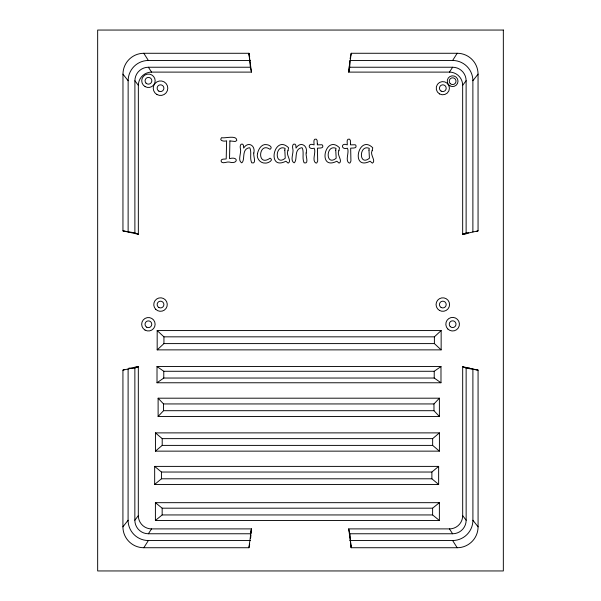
<?xml version="1.0" encoding="UTF-8"?>
<svg xmlns="http://www.w3.org/2000/svg" width="601" height="601" viewBox="0 0 601 601"><rect width="100%" height="100%" fill="white"/><g stroke="black" fill="none" stroke-linecap="round" stroke-linejoin="round"><path stroke-width="0.9" d="M249.67 544.123L248.919 547.729L143.812 547.729A20.892 20.892 0 0 1 122.92 526.837L122.935 370.141L124.662 369.465M249.67 56.877L248.919 53.279L143.789 53.279A20.915 20.915 0 0 0 122.972 74.163L122.95 230.859L124.677 231.535M122.92 526.837L128.088 520.241L128.111 369.044M128.126 231.956L128.141 80.752L122.972 74.163M134.849 520.241L134.872 368.113L138.328 366.7L138.313 515.65L134.849 520.241A13.522 13.522 0 0 0 148.379 533.763L250.422 533.763L251.466 528.895L151.557 528.895A13.245 13.245 0 0 1 138.313 515.65M134.887 232.887L134.902 80.767A13.545 13.545 0 0 1 148.387 67.237L250.422 67.237L251.466 72.105L151.565 72.105A13.26 13.26 0 0 0 138.358 85.35L138.343 234.3L122.95 230.859L134.887 232.887L138.343 234.3M250.422 65.547L250.422 67.237L248.919 53.279L251.466 72.105M250.662 537.842L250.902 535.153M251.068 533.365L251.466 528.895L248.919 547.729M349.264 65.847L348.715 72.105L449.45 72.105A13.207 13.207 0 0 1 462.657 85.312L462.672 234.3L466.384 233.789M349.504 63.158L349.662 61.37M476.338 231.535L478.065 230.859L478.05 74.133A20.855 20.855 0 0 0 457.188 53.271L351.217 53.271L348.715 72.105L349.744 67.237L349.744 61.325M350.113 58.673L351.217 53.271M143.812 547.729L148.379 540.524L250.422 540.524M349.744 60.476L452.628 60.476L457.188 53.271M148.379 533.763L151.557 528.895M449.45 72.105L452.628 67.237A13.492 13.492 0 0 1 466.121 80.722L466.128 232.887L462.672 234.3L478.065 230.859M462.657 85.312L466.121 80.722M472.889 231.956L472.882 80.722L478.05 74.133M158.116 416.448L163.525 410.701L163.525 403.94L158.116 398.193L439.384 398.193L439.384 416.448L158.116 416.448L158.116 398.193M439.384 416.448L433.975 410.701L433.975 403.94L439.384 398.193M157.177 349.872L163.938 343.599L434.388 343.599L441.149 349.872L441.149 330.565L157.177 330.565L157.177 349.872L441.149 349.872M157.177 330.565L163.938 336.838L434.388 336.838L441.149 330.565M155.441 451.141L162.202 445.394L432.652 445.394L439.414 451.141L439.414 432.885L155.441 432.885L155.441 451.141L439.414 451.141M155.441 432.885L162.202 438.632L432.652 438.632L439.414 432.885M154.667 484.444L161.429 478.794L431.879 478.794L438.64 484.444L438.64 466.391L154.667 466.391L154.667 484.444L438.64 484.444M154.667 466.391L161.429 472.033L431.879 472.033L438.64 466.391M155.404 520.458L162.165 514.944L432.615 514.944L439.376 520.458L439.376 502.676L155.404 502.676L155.404 520.458L439.376 520.458M155.404 502.676L162.165 508.183L432.615 508.183L439.376 502.676M157.011 382.769L163.773 378.037L434.222 378.037L440.984 382.769L440.984 366.542L157.011 366.542L157.011 382.769L440.984 382.769M157.011 366.542L163.773 371.275L434.222 371.275L440.984 366.542M122.935 370.141L138.328 366.7L134.609 367.211M128.141 80.752A20.306 20.306 0 0 1 148.357 60.476L250.422 60.476M349.744 67.237L452.628 67.237M466.128 232.887L468.667 232.887M128.952 368.113L134.872 368.113M469.516 368.113L466.136 368.113L462.68 366.7L462.687 515.65L466.151 520.241A13.53 13.53 0 0 1 452.613 533.763L349.744 533.763L348.715 528.895L449.435 528.895A13.252 13.252 0 0 0 462.687 515.65M163.525 403.94L433.975 403.94M163.525 410.701L433.975 410.701M349.744 540.524L452.613 540.524A20.291 20.291 0 0 0 472.912 520.241L472.897 369.044M476.345 369.465L478.073 370.141L478.08 526.837A20.907 20.907 0 0 1 457.181 547.729L351.217 547.729L350.668 545.024M462.68 366.7L478.073 370.141L466.136 368.113L466.151 520.241M472.912 520.241L478.08 526.837M134.902 80.767L138.358 85.35M148.387 67.237L151.565 72.105M449.435 528.895L452.613 533.763M143.789 53.279L148.357 60.476M452.613 540.524L457.181 547.729M348.715 528.895L351.217 547.729L349.744 533.763L349.744 537.144M434.388 336.838L434.388 343.599M434.222 371.275L434.222 378.037M432.652 438.632L432.652 445.394M432.615 508.183L432.615 514.944M431.879 472.033L431.879 478.794M250.422 533.763L250.422 537.993M163.938 336.838L163.938 343.599M163.773 371.275L163.773 378.037M162.202 438.632L162.202 445.394M162.165 508.183L162.165 514.944M161.429 472.033L161.429 478.794M148.379 540.524A20.284 20.284 0 0 1 128.088 520.241M452.628 60.476A20.254 20.254 0 0 1 472.882 80.722M253.81 152.992C253.013 155.659 257.063 164.358 251.736 162.841C249.49 158.236 251.827 152.564 249.926 147.966L249.347 147.741C241.114 148.958 245.516 160.166 241.767 162.848C237.215 160.655 241.707 152.511 240.415 148.778C240.024 147.14 239.867 143.323 242.609 144.157L243.443 145.232L243.653 148.101C247.943 140.98 255.771 145.389 253.81 152.992M306.179 152.992C305.383 155.659 309.432 164.358 304.114 162.841C301.867 158.236 304.204 152.564 302.303 147.966L301.725 147.741C293.483 148.958 297.893 160.166 294.144 162.848C289.592 160.655 294.084 152.511 292.792 148.778C292.394 147.14 292.236 143.323 294.986 144.157L295.82 145.232L296.023 148.101C300.312 140.98 308.14 145.389 306.179 152.992M317.343 143.842L317.328 144.871L321.918 144.766L322.669 145.322C323.984 148.755 319.304 147.884 317.426 148.169L317.689 161.076L316.817 162.886L316.036 163.111C311.408 160.798 316.449 152.121 314.173 148.199C307.614 150.288 307.539 142.099 314.09 144.886C314.12 143.038 312.903 138.343 316.254 139.139L317.125 140.356L317.343 143.842M350.578 143.842L350.563 144.871L355.153 144.766L355.905 145.322C357.219 148.755 352.539 147.884 350.661 148.169L350.924 161.076L350.06 162.886L349.271 163.111C344.643 160.798 349.692 152.121 347.408 148.199C340.85 150.288 340.775 142.099 347.325 144.886C347.355 143.038 346.138 138.343 349.497 139.139L350.36 140.356L350.578 143.842M287.992 150.648C285.317 154.434 292.394 161.233 288.149 163.141L285.903 161.211C265.973 171.345 274.244 133.505 288.578 147.793L287.992 150.648M338.926 150.648C336.252 154.434 343.329 161.233 339.084 163.141L336.838 161.211C316.907 171.345 325.179 133.505 339.512 147.793L338.926 150.648M372.169 150.648C369.487 154.434 376.572 161.233 372.327 163.141L370.081 161.211C350.143 171.345 358.414 133.505 372.755 147.793L372.169 150.648M229.898 140.919L229.537 158.634C238.86 155.997 238.184 164.727 229.191 162.037C226.945 161.406 221.701 164.636 221.018 160.963C221.213 158.446 224.579 159.348 226.201 158.919L226.615 140.792C224.436 141.761 218.509 140.762 221.529 137.682C224.834 138.651 237.012 134.632 236.779 140.559L235.216 141.483L229.898 140.919M284.806 150.13L285.242 158.228C274.469 166.898 274.725 144.022 285.077 148.349L284.806 150.13M335.741 150.13L336.184 158.228C325.404 166.898 325.659 144.022 336.019 148.349L335.741 150.13M368.976 150.13L369.42 158.228C358.639 166.898 358.895 144.022 369.254 148.349L368.976 150.13M257.461 153.698C256.281 158.521 260.398 163.419 265.349 163.096C267.715 163.457 274.311 160.069 270.089 158.176C256.612 167.747 258.445 141.25 269.841 149.243L270.397 149.123C272.997 147.042 268.805 144.758 266.844 144.691C261.585 143.466 258.355 149.349 257.461 153.698M503.337 30.05L97.662 30.05L97.662 570.95L503.337 570.95L503.337 30.05M146.712 327.184A3.381 3.381 0 0 0 151.783 324.262A3.381 3.381 0 0 0 146.712 321.332A3.381 3.381 0 0 0 146.712 327.184M146.058 83.171A3.381 3.381 0 0 0 151.715 81.653A3.381 3.381 0 0 0 147.576 77.514A3.381 3.381 0 0 0 146.058 83.171M450.239 83.577A3.381 3.381 0 0 0 455.896 82.059A3.381 3.381 0 0 0 451.757 77.92A3.381 3.381 0 0 0 450.239 83.577M450.239 326.576A3.381 3.381 0 0 0 455.896 325.058A3.381 3.381 0 0 0 451.757 320.919A3.381 3.381 0 0 0 450.239 326.576M158.829 91.119A3.381 3.381 0 0 0 163.9 88.197A3.381 3.381 0 0 0 158.829 85.267A3.381 3.381 0 0 0 158.829 91.119M158.829 307.479A3.381 3.381 0 0 0 163.9 304.557A3.381 3.381 0 0 0 158.829 301.627A3.381 3.381 0 0 0 158.829 307.479M441.126 307.479A3.381 3.381 0 0 0 446.197 304.557A3.381 3.381 0 0 0 441.126 301.627A3.381 3.381 0 0 0 441.126 307.479M441.126 91.119A3.381 3.381 0 0 0 446.197 88.197A3.381 3.381 0 0 0 441.126 85.267A3.381 3.381 0 0 0 441.126 91.119M145.036 330.084A6.724 6.724 0 0 0 155.126 324.262A6.724 6.724 0 0 0 145.036 318.432A6.724 6.724 0 0 0 145.036 330.084M447.82 328.995A6.799 6.799 0 0 0 459.194 325.945A6.799 6.799 0 0 0 450.87 317.621A6.799 6.799 0 0 0 447.82 328.995M449.939 85.845A5.379 5.379 0 0 0 458.007 81.188A5.379 5.379 0 0 0 449.939 76.53A5.379 5.379 0 0 0 449.939 85.845M145.089 86.604A6.724 6.724 0 0 0 155.171 80.782A6.724 6.724 0 0 0 145.089 74.96A6.724 6.724 0 0 0 145.089 86.604M156.884 94.492A7.265 7.265 0 0 0 167.792 88.197A7.265 7.265 0 0 0 156.884 81.901A7.265 7.265 0 0 0 156.884 94.492M155.749 309.327A6.746 6.746 0 0 0 167.04 306.3A6.746 6.746 0 0 0 158.777 298.036A6.746 6.746 0 0 0 155.749 309.327M439.444 310.409A6.754 6.754 0 0 0 449.571 304.557A6.754 6.754 0 0 0 439.444 298.705A6.754 6.754 0 0 0 439.444 310.409M439.511 93.914A6.611 6.611 0 0 0 449.428 88.197A6.611 6.611 0 0 0 439.511 82.472A6.611 6.611 0 0 0 439.511 93.914"/></g></svg>
